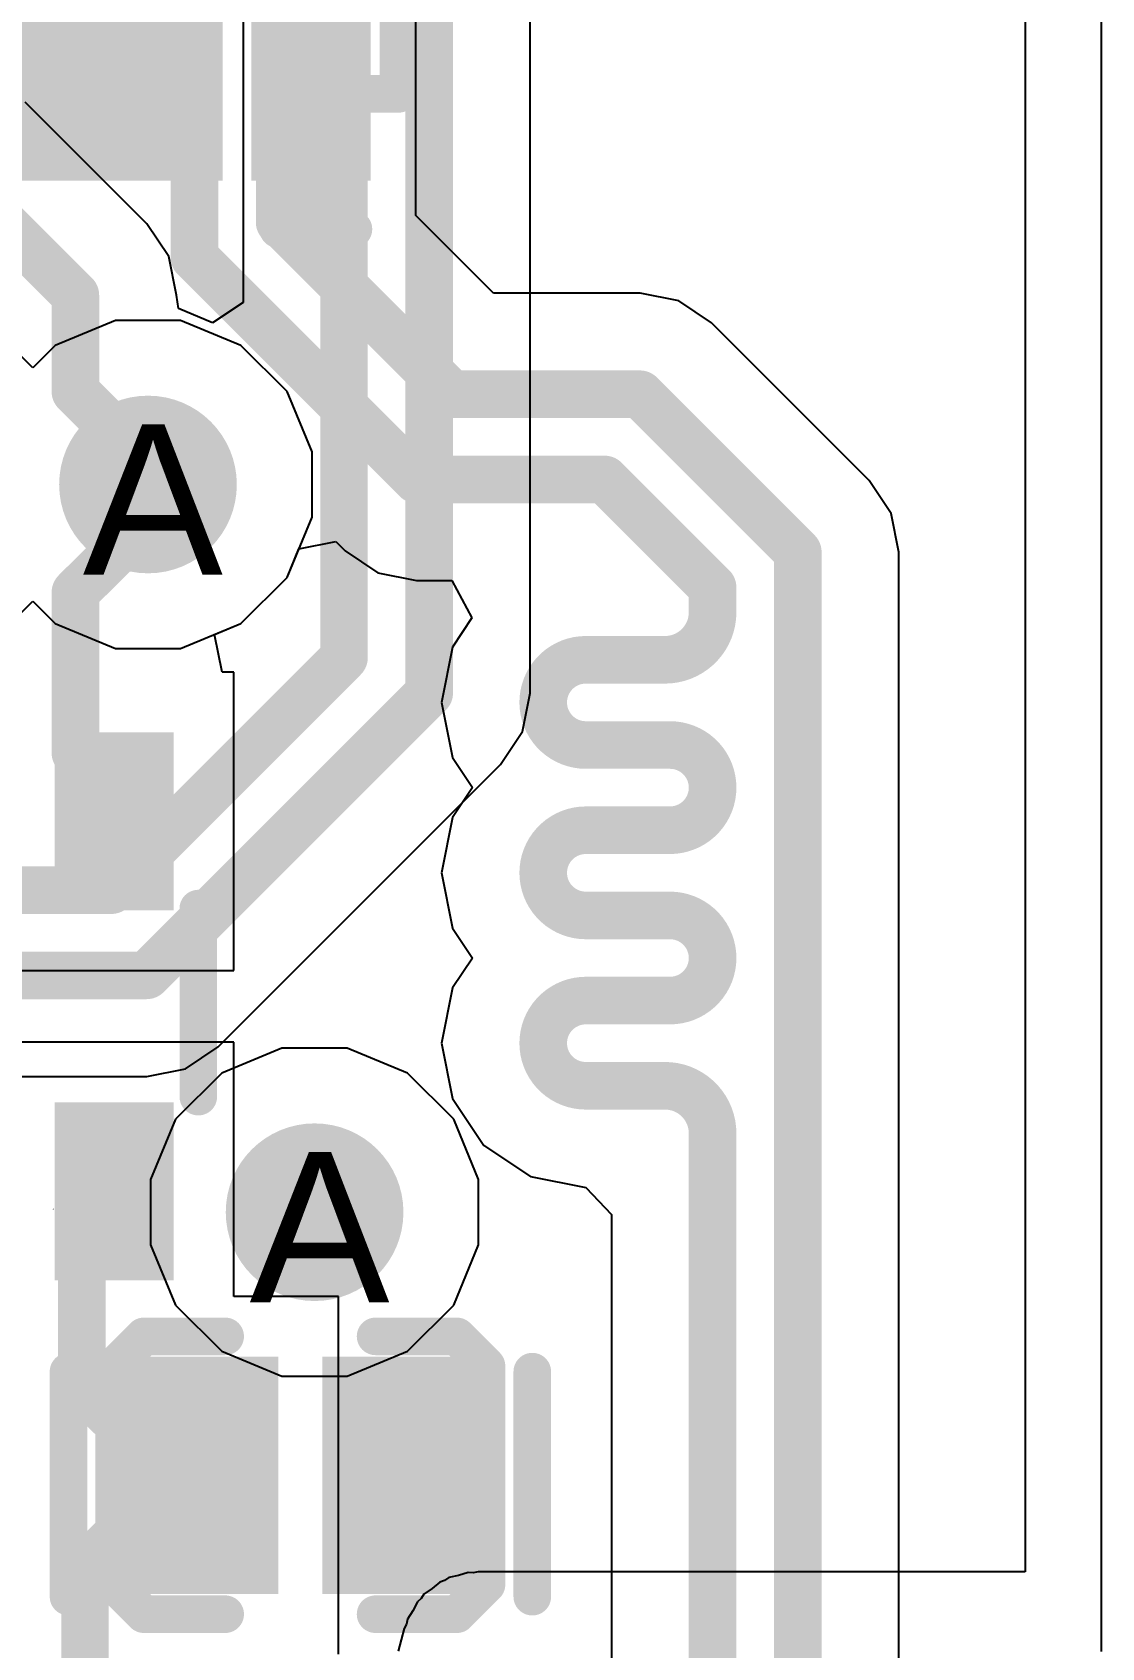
# Model space of a CAD drawing. Header units: inches. Extents: x 0 to 208, y 0 to 213.
# Drawn here: x 2.9786 to 3.1207, y 3.9333 to 4.1481 of the extents above; entities that cross this region are included whole.
import ezdxf

# ---------------------------------------------------------------- set-up
doc = ezdxf.new("R2010")
doc.units = ezdxf.units.IN
doc.header["$MEASUREMENT"] = 0
for name, color, linetype in [('Bottom Layer', 5, 'Continuous'), ('Bottom Overlay', 54, 'Continuous'), ('Bottom Paste', 16, 'Continuous'), ('Bottom Solder', 6, 'Continuous'), ('Drill Drawing', 1, 'Continuous'), ('L2_GND1', 16, 'Continuous'), ('L3_SIG1', 76, 'Continuous'), ('L4_PWR', 90, 'Continuous'), ('L5_GND2', 156, 'Continuous'), ('L6_SIG2', 130, 'Continuous'), ('L7_GND3', 216, 'Continuous'), ('Mechanical 15', 56, 'Continuous'), ('Top Layer', 1, 'Continuous'), ('Via Holes', 16, 'Continuous')]:
    doc.layers.add(name, color=color, linetype=linetype)
doc.styles.add('Arial', font='', dxfattribs={"height": 0.2})
doc.styles.get('Arial').set_extended_font_data('Arial')

# ---------------------------------------------------------------- blocks, each defined once
blk = doc.blocks.new('MCZ1210CH900L2_B_6')
at = {"layer": 'Bottom Layer'}
for points in [[(-0.03445, 0.01673), (-0.01476, 0.01673), (-0.01476, 0.00492), (-0.03445, 0.00492)], [(0.01476, 0.01673), (0.03445, 0.01673), (0.03445, 0.00492), (0.01476, 0.00492)], [(-0.03445, -0.00492), (-0.01476, -0.00492), (-0.01476, -0.01673), (-0.03445, -0.01673)], [(0.01476, -0.00492), (0.03445, -0.00492), (0.03445, -0.01673), (0.01476, -0.01673)]]:
    blk.add_hatch(color=5, dxfattribs=at).paths.add_polyline_path(points)
at = {"layer": 'Bottom Paste'}
for points in [[(-0.03445, 0.01673), (-0.01476, 0.01673), (-0.01476, 0.00492), (-0.03445, 0.00492)], [(0.01476, 0.01673), (0.03445, 0.01673), (0.03445, 0.00492), (0.01476, 0.00492)], [(-0.03445, -0.00492), (-0.01476, -0.00492), (-0.01476, -0.01673), (-0.03445, -0.01673)], [(0.01476, -0.00492), (0.03445, -0.00492), (0.03445, -0.01673), (0.01476, -0.01673)]]:
    blk.add_hatch(color=16, dxfattribs=at).paths.add_polyline_path(points)
at = {"layer": 'Bottom Solder'}
for points in [[(-0.03645, 0.01873), (-0.01276, 0.01873), (-0.01276, 0.00292), (-0.03645, 0.00292)], [(0.01276, 0.01873), (0.03645, 0.01873), (0.03645, 0.00292), (0.01276, 0.00292)], [(-0.03645, -0.00292), (-0.01276, -0.00292), (-0.01276, -0.01873), (-0.03645, -0.01873)], [(0.01276, -0.00292), (0.03645, -0.00292), (0.03645, -0.01873), (0.01276, -0.01873)]]:
    blk.add_hatch(color=6, dxfattribs=at).paths.add_polyline_path(points)
at = {"layer": 'Bottom Overlay'}
for points in [[(0.012, 0.022, 0.005, 0.005, 0), (-0.013, 0.022, 0.005, 0.005, 0)], [(0.012, -0.022, 0.005, 0.005, 0), (-0.013, -0.022, 0.005, 0.005, 0)]]:
    blk.add_lwpolyline(points, format="xyseb", dxfattribs=at)
for points in [[(-0.01425, 0.022, 0.0025, 0.0025, 1), (-0.01175, 0.022, 0.0025, 0.0025, 1)], [(0.01075, 0.022, 0.0025, 0.0025, 1), (0.01325, 0.022, 0.0025, 0.0025, 1)], [(-0.03945, -0.011, 0.0063, 0.0063, 1), (-0.04255, -0.011, 0.0063, 0.0063, 1)], [(-0.04413, -0.011, 0.00315, 0.00315, 1), (-0.04098, -0.011, 0.00315, 0.00315, 1)], [(-0.04102, -0.011, 0.00315, 0.00315, 1), (-0.03787, -0.011, 0.00315, 0.00315, 1)], [(-0.01425, -0.022, 0.0025, 0.0025, 1), (-0.01175, -0.022, 0.0025, 0.0025, 1)], [(0.01075, -0.022, 0.0025, 0.0025, 1), (0.01325, -0.022, 0.0025, 0.0025, 1)]]:
    blk.add_lwpolyline(points, format="xyseb", close=True, dxfattribs=at)
blk = doc.blocks.new('DFN2510_10L__B_60')
at = {"layer": 'Bottom Layer'}
for points in [[(-0.01181, 0.08268), (0.01181, 0.08268), (0.01181, 0.0748), (-0.01181, 0.0748)], [(0.01968, 0.08268), (0.04331, 0.08268), (0.04331, 0.0748), (0.01968, 0.0748)], [(-0.01181, 0.06299), (0.01181, 0.06299), (0.01181, 0.05512), (-0.01181, 0.05512)], [(0.01968, 0.06299), (0.04331, 0.06299), (0.04331, 0.05512), (0.01968, 0.05512)], [(-0.01181, 0.04724), (0.04331, 0.04724), (0.04331, 0.0315), (-0.01181, 0.0315)], [(-0.01181, 0.02362), (0.01181, 0.02362), (0.01181, 0.01575), (-0.01181, 0.01575)], [(0.01968, 0.02362), (0.04331, 0.02362), (0.04331, 0.01575), (0.01968, 0.01575)], [(-0.01181, 0.00394), (0.01181, 0.00394), (0.01181, -0.00394), (-0.01181, -0.00394)], [(0.01968, 0.00394), (0.04331, 0.00394), (0.04331, -0.00394), (0.01968, -0.00394)]]:
    blk.add_hatch(color=5, dxfattribs=at).paths.add_polyline_path(points)
at = {"layer": 'Bottom Paste'}
for points in [[(-0.01181, 0.08268), (0.01181, 0.08268), (0.01181, 0.0748), (-0.01181, 0.0748)], [(0.01968, 0.08268), (0.04331, 0.08268), (0.04331, 0.0748), (0.01968, 0.0748)], [(-0.01181, 0.06299), (0.01181, 0.06299), (0.01181, 0.05512), (-0.01181, 0.05512)], [(0.01968, 0.06299), (0.04331, 0.06299), (0.04331, 0.05512), (0.01968, 0.05512)], [(-0.01181, 0.04724), (0.04331, 0.04724), (0.04331, 0.0315), (-0.01181, 0.0315)], [(-0.01181, 0.02362), (0.01181, 0.02362), (0.01181, 0.01575), (-0.01181, 0.01575)], [(0.01968, 0.02362), (0.04331, 0.02362), (0.04331, 0.01575), (0.01968, 0.01575)], [(-0.01181, 0.00394), (0.01181, 0.00394), (0.01181, -0.00394), (-0.01181, -0.00394)], [(0.01968, 0.00394), (0.04331, 0.00394), (0.04331, -0.00394), (0.01968, -0.00394)]]:
    blk.add_hatch(color=16, dxfattribs=at).paths.add_polyline_path(points)
at = {"layer": 'Bottom Solder'}
for points in [[(-0.01581, 0.08668), (0.01581, 0.08668), (0.01581, 0.0708), (-0.01581, 0.0708)], [(0.01568, 0.08668), (0.04731, 0.08668), (0.04731, 0.0708), (0.01568, 0.0708)], [(-0.01581, 0.06699), (0.01581, 0.06699), (0.01581, 0.05112), (-0.01581, 0.05112)], [(0.01568, 0.06699), (0.04731, 0.06699), (0.04731, 0.05112), (0.01568, 0.05112)], [(-0.01581, 0.05124), (0.04731, 0.05124), (0.04731, 0.0275), (-0.01581, 0.0275)], [(-0.01581, 0.02762), (0.01581, 0.02762), (0.01581, 0.01175), (-0.01581, 0.01175)], [(0.01568, 0.02762), (0.04731, 0.02762), (0.04731, 0.01175), (0.01568, 0.01175)], [(-0.01581, 0.00794), (0.01581, 0.00794), (0.01581, -0.00794), (-0.01581, -0.00794)], [(0.01568, 0.00794), (0.04731, 0.00794), (0.04731, -0.00794), (0.01568, -0.00794)]]:
    blk.add_hatch(color=6, dxfattribs=at).paths.add_polyline_path(points)
at = {"layer": 'Bottom Overlay'}
for points in [[(-0.00425, 0.09037, 0.005, 0.005, 0), (-0.00425, 0.08637, 0.005, 0.005, 0)], [(-0.00425, 0.09037, 0.005, 0.005, 0), (0.03575, 0.09037, 0.005, 0.005, 0)], [(0.03575, 0.09037, 0.005, 0.005, 0), (0.03575, 0.08637, 0.005, 0.005, 0)], [(-0.02225, 0.00437, 0.005, 0.005, 0), (-0.01725, -0.00063, 0.005, 0.005, 0)], [(-0.02225, 0.00437, 0.005, 0.005, 0), (-0.02225, -0.00563, 0.005, 0.005, 0)], [(-0.01725, -0.00063, 0.005, 0.005, 0), (-0.02225, -0.00563, 0.005, 0.005, 0)], [(-0.00425, -0.00763, 0.005, 0.005, 0), (-0.00425, -0.01163, 0.005, 0.005, 0)], [(0.03575, -0.00763, 0.005, 0.005, 0), (0.03575, -0.01163, 0.005, 0.005, 0)], [(-0.00425, -0.01163, 0.005, 0.005, 0), (0.03575, -0.01163, 0.005, 0.005, 0)]]:
    blk.add_lwpolyline(points, format="xyseb", dxfattribs=at)
for points in [[(-0.0055, 0.09037, 0.0025, 0.0025, 1), (-0.003, 0.09037, 0.0025, 0.0025, 1)], [(-0.0055, 0.09037, 0.0025, 0.0025, 1), (-0.003, 0.09037, 0.0025, 0.0025, 1)], [(0.0345, 0.09037, 0.0025, 0.0025, 1), (0.037, 0.09037, 0.0025, 0.0025, 1)], [(0.0345, 0.09037, 0.0025, 0.0025, 1), (0.037, 0.09037, 0.0025, 0.0025, 1)], [(-0.0055, 0.08637, 0.0025, 0.0025, 1), (-0.003, 0.08637, 0.0025, 0.0025, 1)], [(0.0345, 0.08637, 0.0025, 0.0025, 1), (0.037, 0.08637, 0.0025, 0.0025, 1)], [(-0.0235, 0.00437, 0.0025, 0.0025, 1), (-0.021, 0.00437, 0.0025, 0.0025, 1)], [(-0.0235, 0.00437, 0.0025, 0.0025, 1), (-0.021, 0.00437, 0.0025, 0.0025, 1)], [(-0.0185, -0.00063, 0.0025, 0.0025, 1), (-0.016, -0.00063, 0.0025, 0.0025, 1)], [(-0.0185, -0.00063, 0.0025, 0.0025, 1), (-0.016, -0.00063, 0.0025, 0.0025, 1)], [(-0.0235, -0.00563, 0.0025, 0.0025, 1), (-0.021, -0.00563, 0.0025, 0.0025, 1)], [(-0.0235, -0.00563, 0.0025, 0.0025, 1), (-0.021, -0.00563, 0.0025, 0.0025, 1)], [(-0.0055, -0.00763, 0.0025, 0.0025, 1), (-0.003, -0.00763, 0.0025, 0.0025, 1)], [(0.0345, -0.00763, 0.0025, 0.0025, 1), (0.037, -0.00763, 0.0025, 0.0025, 1)], [(-0.0055, -0.01163, 0.0025, 0.0025, 1), (-0.003, -0.01163, 0.0025, 0.0025, 1)], [(-0.0055, -0.01163, 0.0025, 0.0025, 1), (-0.003, -0.01163, 0.0025, 0.0025, 1)], [(0.0345, -0.01163, 0.0025, 0.0025, 1), (0.037, -0.01163, 0.0025, 0.0025, 1)], [(0.0345, -0.01163, 0.0025, 0.0025, 1), (0.037, -0.01163, 0.0025, 0.0025, 1)]]:
    blk.add_lwpolyline(points, format="xyseb", close=True, dxfattribs=at)
blk = doc.blocks.new('DFN1006_2L__B__D____________B_89')
at = {"layer": 'Bottom Layer'}
for points in [[(-0.02067, 0.01378), (-0.00492, 0.01378), (-0.00492, -0.01378), (-0.02067, -0.01378)], [(0.00492, 0.01378), (0.02067, 0.01378), (0.02067, -0.01378), (0.00492, -0.01378)]]:
    blk.add_hatch(color=5, dxfattribs=at).paths.add_polyline_path(points)
at = {"layer": 'Bottom Paste'}
for points in [[(-0.02067, 0.01378), (-0.00492, 0.01378), (-0.00492, -0.01378), (-0.02067, -0.01378)], [(0.00492, 0.01378), (0.02067, 0.01378), (0.02067, -0.01378), (0.00492, -0.01378)]]:
    blk.add_hatch(color=16, dxfattribs=at).paths.add_polyline_path(points)
at = {"layer": 'Bottom Solder'}
for points in [[(-0.02267, 0.01578), (-0.00292, 0.01578), (-0.00292, -0.01578), (-0.02267, -0.01578)], [(0.00292, 0.01578), (0.02267, 0.01578), (0.02267, -0.01578), (0.00292, -0.01578)]]:
    blk.add_hatch(color=6, dxfattribs=at).paths.add_polyline_path(points)
at = {"layer": 'Bottom Overlay'}
for points in [[(-0.0208, 0.01847, 0.005, 0.005, 0), (-0.02474, 0.01453, 0.005, 0.005, 0)], [(-0.01, 0.01847, 0.005, 0.005, 0), (-0.0208, 0.01847, 0.005, 0.005, 0)], [(0.0208, 0.01847, 0.005, 0.005, 0), (0.01, 0.01847, 0.005, 0.005, 0)], [(0.02474, 0.01453, 0.005, 0.005, 0), (0.0208, 0.01847, 0.005, 0.005, 0)], [(-0.03083, 0.01614, 0.005, 0.005, 0), (-0.03083, -0.01378, 0.005, 0.005, 0)], [(0.03082, 0.01614, 0.005, 0.005, 0), (0.03082, -0.01378, 0.005, 0.005, 0)], [(-0.02474, 0.01453, 0.005, 0.005, 0), (-0.02474, -0.01453, 0.005, 0.005, 0)], [(0.02474, 0.01453, 0.005, 0.005, 0), (0.02474, -0.01453, 0.005, 0.005, 0)], [(-0.0208, -0.01847, 0.005, 0.005, 0), (-0.02474, -0.01453, 0.005, 0.005, 0)], [(0.02474, -0.01453, 0.005, 0.005, 0), (0.0208, -0.01847, 0.005, 0.005, 0)], [(-0.01962, -0.01847, 0.005, 0.005, 0), (-0.0208, -0.01847, 0.005, 0.005, 0)], [(-0.01, -0.01847, 0.005, 0.005, 0), (-0.01962, -0.01847, 0.005, 0.005, 0)], [(0.01962, -0.01847, 0.005, 0.005, 0), (0.01, -0.01847, 0.005, 0.005, 0)], [(0.0208, -0.01847, 0.005, 0.005, 0), (0.01962, -0.01847, 0.005, 0.005, 0)]]:
    blk.add_lwpolyline(points, format="xyseb", dxfattribs=at)
for points in [[(-0.02205, 0.01847, 0.0025, 0.0025, 1), (-0.01955, 0.01847, 0.0025, 0.0025, 1)], [(-0.02205, 0.01847, 0.0025, 0.0025, 1), (-0.01955, 0.01847, 0.0025, 0.0025, 1)], [(-0.01125, 0.01847, 0.0025, 0.0025, 1), (-0.00875, 0.01847, 0.0025, 0.0025, 1)], [(0.00875, 0.01847, 0.0025, 0.0025, 1), (0.01125, 0.01847, 0.0025, 0.0025, 1)], [(0.01955, 0.01847, 0.0025, 0.0025, 1), (0.02205, 0.01847, 0.0025, 0.0025, 1)], [(0.01955, 0.01847, 0.0025, 0.0025, 1), (0.02205, 0.01847, 0.0025, 0.0025, 1)], [(-0.03208, 0.01614, 0.0025, 0.0025, 1), (-0.02958, 0.01614, 0.0025, 0.0025, 1)], [(0.02957, 0.01614, 0.0025, 0.0025, 1), (0.03207, 0.01614, 0.0025, 0.0025, 1)], [(-0.02599, 0.01453, 0.0025, 0.0025, 1), (-0.02349, 0.01453, 0.0025, 0.0025, 1)], [(-0.02599, 0.01453, 0.0025, 0.0025, 1), (-0.02349, 0.01453, 0.0025, 0.0025, 1)], [(0.02349, 0.01453, 0.0025, 0.0025, 1), (0.02599, 0.01453, 0.0025, 0.0025, 1)], [(0.02349, 0.01453, 0.0025, 0.0025, 1), (0.02599, 0.01453, 0.0025, 0.0025, 1)], [(-0.03208, -0.01378, 0.0025, 0.0025, 1), (-0.02958, -0.01378, 0.0025, 0.0025, 1)], [(-0.02599, -0.01453, 0.0025, 0.0025, 1), (-0.02349, -0.01453, 0.0025, 0.0025, 1)], [(-0.02599, -0.01453, 0.0025, 0.0025, 1), (-0.02349, -0.01453, 0.0025, 0.0025, 1)], [(0.02349, -0.01453, 0.0025, 0.0025, 1), (0.02599, -0.01453, 0.0025, 0.0025, 1)], [(0.02349, -0.01453, 0.0025, 0.0025, 1), (0.02599, -0.01453, 0.0025, 0.0025, 1)], [(0.02957, -0.01378, 0.0025, 0.0025, 1), (0.03207, -0.01378, 0.0025, 0.0025, 1)], [(-0.02205, -0.01847, 0.0025, 0.0025, 1), (-0.01955, -0.01847, 0.0025, 0.0025, 1)], [(-0.02205, -0.01847, 0.0025, 0.0025, 1), (-0.01955, -0.01847, 0.0025, 0.0025, 1)], [(-0.02087, -0.01847, 0.0025, 0.0025, 1), (-0.01837, -0.01847, 0.0025, 0.0025, 1)], [(-0.02087, -0.01847, 0.0025, 0.0025, 1), (-0.01837, -0.01847, 0.0025, 0.0025, 1)], [(-0.01125, -0.01847, 0.0025, 0.0025, 1), (-0.00875, -0.01847, 0.0025, 0.0025, 1)], [(0.00875, -0.01847, 0.0025, 0.0025, 1), (0.01125, -0.01847, 0.0025, 0.0025, 1)], [(0.01837, -0.01847, 0.0025, 0.0025, 1), (0.02087, -0.01847, 0.0025, 0.0025, 1)], [(0.01837, -0.01847, 0.0025, 0.0025, 1), (0.02087, -0.01847, 0.0025, 0.0025, 1)], [(0.01955, -0.01847, 0.0025, 0.0025, 1), (0.02205, -0.01847, 0.0025, 0.0025, 1)], [(0.01955, -0.01847, 0.0025, 0.0025, 1), (0.02205, -0.01847, 0.0025, 0.0025, 1)]]:
    blk.add_lwpolyline(points, format="xyseb", close=True, dxfattribs=at)
blk = doc.blocks.new('UEA1112C_8HS6_4F_527')
at = {"layer": 'Mechanical 15'}
blk.add_lwpolyline([(0.00001, -0.14852, 0.0001, 0.0001, 0), (-0.00001, -0.14854, 0.0001, 0.0001, 0)], format="xyseb", dxfattribs=at)
for points in [[(-0.00004, -0.14854, 0.00005, 0.00005, 1), (0.00001, -0.14854, 0.00005, 0.00005, 1)], [(-0.00002, -0.14852, 0.00005, 0.00005, 1), (0.00003, -0.14852, 0.00005, 0.00005, 1)]]:
    blk.add_lwpolyline(points, format="xyseb", close=True, dxfattribs=at)

msp = doc.modelspace()

# ---------------------------------------------------------------- hatches: boundary and pattern name
at = {"layer": 'Bottom Layer'}
h = msp.add_hatch(color=5, dxfattribs=at)
edge = h.paths.add_edge_path()
edge.add_arc((2.99394, 4.088), 0.01181, 0, 360)
h = msp.add_hatch(color=5, dxfattribs=at)
edge = h.paths.add_edge_path()
edge.add_arc((3.01609, 3.99124), 0.01181, 0, 360)
at = {"layer": 'L2_GND1'}
h = msp.add_hatch(color=16, dxfattribs=at)
edge = h.paths.add_edge_path()
edge.add_arc((2.99394, 4.088), 0.01181, 0, 360)
h = msp.add_hatch(color=16, dxfattribs=at)
edge = h.paths.add_edge_path()
edge.add_arc((3.01609, 3.99124), 0.01181, 0, 360)
at = {"layer": 'L3_SIG1'}
h = msp.add_hatch(color=76, dxfattribs=at)
edge = h.paths.add_edge_path()
edge.add_arc((2.99394, 4.088), 0.01181, 0, 360)
h = msp.add_hatch(color=76, dxfattribs=at)
edge = h.paths.add_edge_path()
edge.add_arc((3.01609, 3.99124), 0.01181, 0, 360)
at = {"layer": 'L4_PWR'}
h = msp.add_hatch(color=90, dxfattribs=at)
edge = h.paths.add_edge_path()
edge.add_arc((2.99394, 4.088), 0.01181, 0, 360)
h = msp.add_hatch(color=90, dxfattribs=at)
edge = h.paths.add_edge_path()
edge.add_arc((3.01609, 3.99124), 0.01181, 0, 360)
at = {"layer": 'L5_GND2'}
h = msp.add_hatch(color=156, dxfattribs=at)
edge = h.paths.add_edge_path()
edge.add_arc((2.99394, 4.088), 0.01181, 0, 360)
h = msp.add_hatch(color=156, dxfattribs=at)
edge = h.paths.add_edge_path()
edge.add_arc((3.01609, 3.99124), 0.01181, 0, 360)
at = {"layer": 'L6_SIG2'}
h = msp.add_hatch(color=130, dxfattribs=at)
edge = h.paths.add_edge_path()
edge.add_arc((2.99394, 4.088), 0.01181, 0, 360)
h = msp.add_hatch(color=130, dxfattribs=at)
edge = h.paths.add_edge_path()
edge.add_arc((3.01609, 3.99124), 0.01181, 0, 360)
at = {"layer": 'L7_GND3'}
h = msp.add_hatch(color=216, dxfattribs=at)
edge = h.paths.add_edge_path()
edge.add_arc((2.99394, 4.088), 0.01181, 0, 360)
h = msp.add_hatch(color=216, dxfattribs=at)
edge = h.paths.add_edge_path()
edge.add_arc((3.01609, 3.99124), 0.01181, 0, 360)
at = {"layer": 'Top Layer'}
h = msp.add_hatch(color=1, dxfattribs=at)
edge = h.paths.add_edge_path()
edge.add_arc((2.99394, 4.088), 0.01181, 0, 360)
h = msp.add_hatch(color=1, dxfattribs=at)
edge = h.paths.add_edge_path()
edge.add_arc((3.01609, 3.99124), 0.01181, 0, 360)
at = {"layer": 'Via Holes'}
h = msp.add_hatch(color=7, dxfattribs=at)
edge = h.paths.add_edge_path()
edge.add_arc((2.99394, 4.088), 0.00591, 0, 360)
h = msp.add_hatch(color=7, dxfattribs=at)
edge = h.paths.add_edge_path()
edge.add_arc((3.01609, 3.99124), 0.00591, 0, 360)

# ---------------------------------------------------------------- linework, layer by layer
at = {"layer": 'Bottom Layer'}
for p, q in [((3.02956, 4.12375), (3.02956, 4.15387)), ((3.03989, 4.11342), (3.02956, 4.12375)), ((3.05935, 4.11342), (3.03989, 4.11342)), ((3.06449, 4.1124), (3.05935, 4.11342)), ((3.05935, 4.11342), (3.05935, 4.11342)), ((3.06884, 4.10949), (3.06449, 4.1124)), ((3.08982, 4.08852), (3.06884, 4.10949)), ((3.09273, 4.08416), (3.08982, 4.08852)), ((3.08982, 4.08852), (3.08982, 4.08852)), ((3.09375, 4.07902), (3.09273, 4.08416)), ((3.01243, 4.07565), (3.014, 4.07944)), ((3.014, 4.07944), (3.0189, 4.08042)), ((3.0189, 4.08042), (3.02014, 4.07918)), ((3.02014, 4.07918), (3.02014, 4.07918)), ((3.02014, 4.07918), (3.0245, 4.07627)), ((3.09375, 3.92773), (3.09375, 4.07902)), ((3.00629, 4.06951), (3.01243, 4.07565)), ((3.0245, 4.07627), (3.02964, 4.07525)), ((3.02964, 4.07525), (3.02964, 4.07525)), ((3.02964, 4.07525), (3.03432, 4.07525)), ((3.03432, 4.07525), (3.037, 4.07025)), ((3.00278, 4.06806), (3.00629, 4.06951)), ((3.037, 4.07025), (3.03441, 4.06638)), ((3.00378, 4.06306), (3.00278, 4.06806)), ((3.03441, 4.06638), (3.03295, 4.05903)), ((3.00536, 4.06306), (3.00378, 4.06306)), ((3.00536, 4.02337), (3.00536, 4.06306)), ((3.03295, 4.05903), (3.03295, 4.05903)), ((3.03295, 4.05903), (3.03295, 4.05903)), ((3.03295, 4.05903), (3.03295, 4.05903)), ((3.03295, 4.05903), (3.03441, 4.05168)), ((3.03441, 4.05168), (3.03707, 4.0477)), ((3.03707, 4.0477), (3.03441, 4.04372)), ((3.03441, 4.04372), (3.03295, 4.03637)), ((3.03295, 4.03637), (3.03295, 4.03637)), ((3.03295, 4.03637), (3.03295, 4.03637)), ((3.03295, 4.03637), (3.03295, 4.03637)), ((3.03295, 4.03637), (3.03441, 4.02902)), ((3.03441, 4.02902), (3.03707, 4.02504)), ((2.95189, 4.02337), (3.00536, 4.02337)), ((3.03707, 4.02504), (3.03441, 4.02106)), ((3.03441, 4.02106), (3.03295, 4.01371)), ((3.00536, 4.01384), (2.95189, 4.01384)), ((3.00536, 3.98004), (3.00536, 4.01384)), ((3.03295, 4.01371), (3.03295, 4.01371)), ((3.03295, 4.01371), (3.03295, 4.01371)), ((3.03295, 4.01371), (3.03295, 4.01371)), ((3.03295, 4.01371), (3.03441, 4.00636)), ((3.03441, 4.00636), (3.03857, 4.00013)), ((3.03857, 4.00013), (3.0448, 3.99597)), ((3.0448, 3.99597), (3.05215, 3.99451)), ((3.05215, 3.99451), (3.05558, 3.99093)), ((3.05558, 3.99093), (3.05558, 3.91705)), ((3.01928, 3.98004), (3.00536, 3.98004)), ((3.01928, 3.93519), (3.01928, 3.98004)), ((3.01928, 3.93248), (3.01928, 3.93519))]:
    msp.add_line(p, q, dxfattribs=at)
for points in [[(2.99594, 4.14419, 0.00633, 0.00633, 0), (2.99594, 4.15206, 0.00633, 0.00633, 0)], [(3.01562, 4.14419, 0.00633, 0.00633, 0), (3.01562, 4.15206, 0.00633, 0.00633, 0)], [(2.99594, 4.14419, 0.00633, 0.00633, 0), (2.99641, 4.14419, 0.00633, 0.00633, 0)], [(2.99641, 4.13585, 0.00633, 0.00633, 0), (2.99641, 4.14419, 0.00633, 0.00633, 0)], [(3.01515, 4.13584, 0.00633, 0.00633, 0), (3.01515, 4.14419, 0.00633, 0.00633, 0)], [(3.01515, 4.14419, 0.00633, 0.00633, 0), (3.01562, 4.14419, 0.00633, 0.00633, 0)], [(2.99641, 4.13585, 0.00633, 0.00633, 0), (3.00012, 4.13214, 0.00633, 0.00633, 0)], [(3.01145, 4.13214, 0.00633, 0.00633, 0), (3.01515, 4.13584, 0.00633, 0.00633, 0)], [(3.00012, 4.13214, 0.00633, 0.00633, 0), (3.00012, 4.13214, 0.00633, 0.00633, 0)], [(3.00012, 4.11819, 0.00633, 0.00633, 0), (3.00012, 4.13214, 0.00633, 0.00633, 0)], [(3.01145, 4.12288, 0.00633, 0.00633, 0), (3.01145, 4.13214, 0.00633, 0.00633, 0)], [(3.01145, 4.12288, 0.00633, 0.00633, 0), (3.03433, 4.1, 0.00633, 0.00633, 0)], [(3.00012, 4.11819, 0.00633, 0.00633, 0), (3.02964, 4.08867, 0.00633, 0.00633, 0)], [(3.03433, 4.1, 0.00633, 0.00633, 0), (3.05935, 4.1, 0.00633, 0.00633, 0)], [(3.05935, 4.1, 0.00633, 0.00633, 0), (3.08033, 4.07902, 0.00633, 0.00633, 0)], [(3.02964, 4.08867, 0.00633, 0.00633, 0), (3.05466, 4.08867, 0.00633, 0.00633, 0)], [(3.05466, 4.08867, 0.00633, 0.00633, 0), (3.06131, 4.08202, 0.00633, 0.00633, 0)], [(2.99394, 4.08332, 0.00633, 0.00633, 0), (2.99394, 4.088, 0.00633, 0.00633, 0)], [(2.98429, 4.07367, 0.00633, 0.00633, 0), (2.99394, 4.08332, 0.00633, 0.00633, 0)], [(3.06131, 4.08202, 0.00633, 0.00633, 0), (3.069, 4.07433, 0.00633, 0.00633, 0)], [(3.08033, 3.8845, 0.00633, 0.00633, 0), (3.08033, 4.07902, 0.00633, 0.00633, 0)], [(2.98429, 4.05231, 0.00633, 0.00633, 0), (2.98429, 4.07367, 0.00633, 0.00633, 0)], [(3.069, 4.07102, 0.00633, 0.00633, 0), (3.069, 4.07433, 0.00633, 0.00633, 0)], [(3.069, 4.07102, 0.00633, 0.00633, -0.414214), (3.06267, 4.06469, 0.00633, 0.00633, 0)], [(3.04648, 4.05903, 0.00633, 0.00633, -0.414214), (3.05215, 4.06469, 0.00633, 0.00633, 0)], [(3.05215, 4.06469, 0.00633, 0.00633, 0), (3.06267, 4.06469, 0.00633, 0.00633, 0)], [(3.04648, 4.05903, 0.00633, 0.00633, 0), (3.04648, 4.05903, 0.00633, 0.00633, 0)], [(3.05215, 4.05336, 0.00633, 0.00633, -0.414214), (3.04648, 4.05903, 0.00633, 0.00633, 0)], [(2.98429, 4.05231, 0.00633, 0.00633, 0), (2.98945, 4.04715, 0.00633, 0.00633, 0)], [(3.05215, 4.05336, 0.00633, 0.00633, 0), (3.06333, 4.05336, 0.00633, 0.00633, 0)], [(3.06333, 4.05336, 0.00633, 0.00633, -0.414214), (3.069, 4.0477, 0.00633, 0.00633, 0)], [(2.98945, 4.04321, 0.00633, 0.00633, 0), (2.98945, 4.04715, 0.00633, 0.00633, 0)], [(3.069, 4.0477, 0.00633, 0.00633, -0.414214), (3.06333, 4.04203, 0.00633, 0.00633, 0)], [(3.069, 4.0477, 0.00633, 0.00633, 0), (3.069, 4.0477, 0.00633, 0.00633, 0)], [(3.04648, 4.03637, 0.00633, 0.00633, -0.414214), (3.05215, 4.04203, 0.00633, 0.00633, 0)], [(3.05215, 4.04203, 0.00633, 0.00633, 0), (3.06333, 4.04203, 0.00633, 0.00633, 0)], [(3.04648, 4.03637, 0.00633, 0.00633, 0), (3.04648, 4.03637, 0.00633, 0.00633, 0)], [(3.05215, 4.0307, 0.00633, 0.00633, -0.414214), (3.04648, 4.03637, 0.00633, 0.00633, 0)], [(3.05215, 4.0307, 0.00633, 0.00633, 0), (3.06333, 4.0307, 0.00633, 0.00633, 0)], [(3.06333, 4.0307, 0.00633, 0.00633, -0.414214), (3.069, 4.02504, 0.00633, 0.00633, 0)], [(3.069, 4.02504, 0.00633, 0.00633, -0.414214), (3.06333, 4.01938, 0.00633, 0.00633, 0)], [(3.069, 4.02504, 0.00633, 0.00633, 0), (3.069, 4.02504, 0.00633, 0.00633, 0)], [(3.04648, 4.01371, 0.00633, 0.00633, -0.414214), (3.05215, 4.01938, 0.00633, 0.00633, 0)], [(3.05215, 4.01938, 0.00633, 0.00633, 0), (3.06333, 4.01938, 0.00633, 0.00633, 0)], [(3.04648, 4.01371, 0.00633, 0.00633, 0), (3.04648, 4.01371, 0.00633, 0.00633, 0)], [(3.05215, 4.00805, 0.00633, 0.00633, -0.414214), (3.04648, 4.01371, 0.00633, 0.00633, 0)], [(3.05215, 4.00805, 0.00633, 0.00633, 0), (3.06267, 4.00805, 0.00633, 0.00633, 0)], [(3.06267, 4.00805, 0.00633, 0.00633, -0.414214), (3.069, 4.00172, 0.00633, 0.00633, 0)], [(3.069, 3.98975, 0.00633, 0.00633, 0), (3.069, 4.00172, 0.00633, 0.00633, 0)], [(2.98945, 3.99006, 0.00633, 0.00633, 0), (2.98945, 3.994, 0.00633, 0.00633, 0)], [(2.98514, 3.98575, 0.00633, 0.00633, 0), (2.98945, 3.99006, 0.00633, 0.00633, 0)], [(3.069, 3.87981, 0.00633, 0.00633, 0), (3.069, 3.98975, 0.00633, 0.00633, 0)], [(2.98514, 3.96797, 0.00633, 0.00633, 0), (2.98514, 3.98575, 0.00633, 0.00633, 0)], [(2.98514, 3.96797, 0.00633, 0.00633, 0), (2.98884, 3.96426, 0.00633, 0.00633, 0)], [(2.98884, 3.96426, 0.00633, 0.00633, 0), (2.9967, 3.96426, 0.00633, 0.00633, 0)], [(2.9967, 3.96426, 0.00633, 0.00633, 0), (3.00141, 3.95955, 0.00633, 0.00633, 0)], [(3.00141, 3.95626, 0.00633, 0.00633, 0), (3.00141, 3.95955, 0.00633, 0.00633, 0)], [(3.00141, 3.95253, 0.00633, 0.00633, 0), (3.00141, 3.95626, 0.00633, 0.00633, 0)], [(2.9967, 3.94782, 0.00633, 0.00633, 0), (3.00141, 3.95253, 0.00633, 0.00633, 0)], [(2.98557, 3.94411, 0.00633, 0.00633, 0), (2.98928, 3.94782, 0.00633, 0.00633, 0)], [(2.98928, 3.94782, 0.00633, 0.00633, 0), (2.9967, 3.94782, 0.00633, 0.00633, 0)], [(2.98557, 3.91926, 0.00633, 0.00633, 0), (2.98557, 3.94411, 0.00633, 0.00633, 0)]]:
    msp.add_lwpolyline(points, format="xyseb", dxfattribs=at)
for points in [[(2.99436, 4.14419, 0.00316, 0.00316, 1), (2.99752, 4.14419, 0.00316, 0.00316, 1)], [(2.99436, 4.14419, 0.00316, 0.00316, 1), (2.99752, 4.14419, 0.00316, 0.00316, 1)], [(2.99483, 4.14419, 0.00316, 0.00316, 1), (2.99799, 4.14419, 0.00316, 0.00316, 1)], [(2.99483, 4.14419, 0.00316, 0.00316, 1), (2.99799, 4.14419, 0.00316, 0.00316, 1)], [(3.01357, 4.14419, 0.00316, 0.00316, 1), (3.01673, 4.14419, 0.00316, 0.00316, 1)], [(3.01357, 4.14419, 0.00316, 0.00316, 1), (3.01673, 4.14419, 0.00316, 0.00316, 1)], [(3.01404, 4.14419, 0.00316, 0.00316, 1), (3.0172, 4.14419, 0.00316, 0.00316, 1)], [(3.01404, 4.14419, 0.00316, 0.00316, 1), (3.0172, 4.14419, 0.00316, 0.00316, 1)], [(2.99483, 4.13585, 0.00316, 0.00316, 1), (2.99799, 4.13585, 0.00316, 0.00316, 1)], [(2.99483, 4.13585, 0.00316, 0.00316, 1), (2.99799, 4.13585, 0.00316, 0.00316, 1)], [(3.01357, 4.13584, 0.00316, 0.00316, 1), (3.01673, 4.13584, 0.00316, 0.00316, 1)], [(3.01357, 4.13584, 0.00316, 0.00316, 1), (3.01673, 4.13584, 0.00316, 0.00316, 1)], [(2.99853, 4.13214, 0.00316, 0.00316, 1), (3.0017, 4.13214, 0.00316, 0.00316, 1)], [(2.99853, 4.13214, 0.00316, 0.00316, 1), (3.0017, 4.13214, 0.00316, 0.00316, 1)], [(2.99853, 4.13214, 0.00316, 0.00316, 1), (3.0017, 4.13214, 0.00316, 0.00316, 1)], [(2.99853, 4.13214, 0.00316, 0.00316, 1), (3.0017, 4.13214, 0.00316, 0.00316, 1)], [(3.00986, 4.13214, 0.00316, 0.00316, 1), (3.01303, 4.13214, 0.00316, 0.00316, 1)], [(3.00986, 4.13214, 0.00316, 0.00316, 1), (3.01303, 4.13214, 0.00316, 0.00316, 1)], [(3.00986, 4.12288, 0.00316, 0.00316, 1), (3.01303, 4.12288, 0.00316, 0.00316, 1)], [(3.00986, 4.12288, 0.00316, 0.00316, 1), (3.01303, 4.12288, 0.00316, 0.00316, 1)], [(2.99853, 4.11819, 0.00316, 0.00316, 1), (3.0017, 4.11819, 0.00316, 0.00316, 1)], [(2.99853, 4.11819, 0.00316, 0.00316, 1), (3.0017, 4.11819, 0.00316, 0.00316, 1)], [(3.03275, 4.1, 0.00316, 0.00316, 1), (3.03591, 4.1, 0.00316, 0.00316, 1)], [(3.03275, 4.1, 0.00316, 0.00316, 1), (3.03591, 4.1, 0.00316, 0.00316, 1)], [(3.05777, 4.1, 0.00316, 0.00316, 1), (3.06094, 4.1, 0.00316, 0.00316, 1)], [(3.05777, 4.1, 0.00316, 0.00316, 1), (3.06094, 4.1, 0.00316, 0.00316, 1)], [(3.02805, 4.08867, 0.00316, 0.00316, 1), (3.03122, 4.08867, 0.00316, 0.00316, 1)], [(3.02805, 4.08867, 0.00316, 0.00316, 1), (3.03122, 4.08867, 0.00316, 0.00316, 1)], [(3.05308, 4.08867, 0.00316, 0.00316, 1), (3.05624, 4.08867, 0.00316, 0.00316, 1)], [(3.05308, 4.08867, 0.00316, 0.00316, 1), (3.05624, 4.08867, 0.00316, 0.00316, 1)], [(2.99236, 4.088, 0.00316, 0.00316, 1), (2.99552, 4.088, 0.00316, 0.00316, 1)], [(2.99236, 4.08332, 0.00316, 0.00316, 1), (2.99552, 4.08332, 0.00316, 0.00316, 1)], [(2.99236, 4.08332, 0.00316, 0.00316, 1), (2.99552, 4.08332, 0.00316, 0.00316, 1)], [(3.05973, 4.08202, 0.00316, 0.00316, 1), (3.06289, 4.08202, 0.00316, 0.00316, 1)], [(3.05973, 4.08202, 0.00316, 0.00316, 1), (3.06289, 4.08202, 0.00316, 0.00316, 1)], [(3.07875, 4.07902, 0.00316, 0.00316, 1), (3.08191, 4.07902, 0.00316, 0.00316, 1)], [(3.07875, 4.07902, 0.00316, 0.00316, 1), (3.08191, 4.07902, 0.00316, 0.00316, 1)], [(2.98271, 4.07367, 0.00316, 0.00316, 1), (2.98587, 4.07367, 0.00316, 0.00316, 1)], [(2.98271, 4.07367, 0.00316, 0.00316, 1), (2.98587, 4.07367, 0.00316, 0.00316, 1)], [(3.06742, 4.07433, 0.00316, 0.00316, 1), (3.07058, 4.07433, 0.00316, 0.00316, 1)], [(3.06742, 4.07433, 0.00316, 0.00316, 1), (3.07058, 4.07433, 0.00316, 0.00316, 1)], [(3.06742, 4.07102, 0.00316, 0.00316, 1), (3.07058, 4.07102, 0.00316, 0.00316, 1)], [(3.06742, 4.07102, 0.00316, 0.00316, 1), (3.07058, 4.07102, 0.00316, 0.00316, 1)], [(3.05056, 4.06469, 0.00316, 0.00316, 1), (3.05373, 4.06469, 0.00316, 0.00316, 1)], [(3.05056, 4.06469, 0.00316, 0.00316, 1), (3.05373, 4.06469, 0.00316, 0.00316, 1)], [(3.06109, 4.06469, 0.00316, 0.00316, 1), (3.06425, 4.06469, 0.00316, 0.00316, 1)], [(3.06109, 4.06469, 0.00316, 0.00316, 1), (3.06425, 4.06469, 0.00316, 0.00316, 1)], [(3.0449, 4.05903, 0.00316, 0.00316, 1), (3.04806, 4.05903, 0.00316, 0.00316, 1)], [(3.0449, 4.05903, 0.00316, 0.00316, 1), (3.04806, 4.05903, 0.00316, 0.00316, 1)], [(3.0449, 4.05903, 0.00316, 0.00316, 1), (3.04806, 4.05903, 0.00316, 0.00316, 1)], [(3.0449, 4.05903, 0.00316, 0.00316, 1), (3.04806, 4.05903, 0.00316, 0.00316, 1)], [(2.98271, 4.05231, 0.00316, 0.00316, 1), (2.98587, 4.05231, 0.00316, 0.00316, 1)], [(2.98271, 4.05231, 0.00316, 0.00316, 1), (2.98587, 4.05231, 0.00316, 0.00316, 1)], [(3.05056, 4.05336, 0.00316, 0.00316, 1), (3.05373, 4.05336, 0.00316, 0.00316, 1)], [(3.05056, 4.05336, 0.00316, 0.00316, 1), (3.05373, 4.05336, 0.00316, 0.00316, 1)], [(3.06175, 4.05336, 0.00316, 0.00316, 1), (3.06492, 4.05336, 0.00316, 0.00316, 1)], [(3.06175, 4.05336, 0.00316, 0.00316, 1), (3.06492, 4.05336, 0.00316, 0.00316, 1)], [(2.98787, 4.04715, 0.00316, 0.00316, 1), (2.99104, 4.04715, 0.00316, 0.00316, 1)], [(2.98787, 4.04715, 0.00316, 0.00316, 1), (2.99104, 4.04715, 0.00316, 0.00316, 1)], [(3.06742, 4.0477, 0.00316, 0.00316, 1), (3.07058, 4.0477, 0.00316, 0.00316, 1)], [(3.06742, 4.0477, 0.00316, 0.00316, 1), (3.07058, 4.0477, 0.00316, 0.00316, 1)], [(3.06742, 4.0477, 0.00316, 0.00316, 1), (3.07058, 4.0477, 0.00316, 0.00316, 1)], [(3.06742, 4.0477, 0.00316, 0.00316, 1), (3.07058, 4.0477, 0.00316, 0.00316, 1)], [(2.98787, 4.04321, 0.00316, 0.00316, 1), (2.99104, 4.04321, 0.00316, 0.00316, 1)], [(3.05056, 4.04203, 0.00316, 0.00316, 1), (3.05373, 4.04203, 0.00316, 0.00316, 1)], [(3.05056, 4.04203, 0.00316, 0.00316, 1), (3.05373, 4.04203, 0.00316, 0.00316, 1)], [(3.06175, 4.04203, 0.00316, 0.00316, 1), (3.06492, 4.04203, 0.00316, 0.00316, 1)], [(3.06175, 4.04203, 0.00316, 0.00316, 1), (3.06492, 4.04203, 0.00316, 0.00316, 1)], [(3.0449, 4.03637, 0.00316, 0.00316, 1), (3.04806, 4.03637, 0.00316, 0.00316, 1)], [(3.0449, 4.03637, 0.00316, 0.00316, 1), (3.04806, 4.03637, 0.00316, 0.00316, 1)], [(3.0449, 4.03637, 0.00316, 0.00316, 1), (3.04806, 4.03637, 0.00316, 0.00316, 1)], [(3.0449, 4.03637, 0.00316, 0.00316, 1), (3.04806, 4.03637, 0.00316, 0.00316, 1)], [(3.05056, 4.0307, 0.00316, 0.00316, 1), (3.05373, 4.0307, 0.00316, 0.00316, 1)], [(3.05056, 4.0307, 0.00316, 0.00316, 1), (3.05373, 4.0307, 0.00316, 0.00316, 1)], [(3.06175, 4.0307, 0.00316, 0.00316, 1), (3.06492, 4.0307, 0.00316, 0.00316, 1)], [(3.06175, 4.0307, 0.00316, 0.00316, 1), (3.06492, 4.0307, 0.00316, 0.00316, 1)], [(3.06742, 4.02504, 0.00316, 0.00316, 1), (3.07058, 4.02504, 0.00316, 0.00316, 1)], [(3.06742, 4.02504, 0.00316, 0.00316, 1), (3.07058, 4.02504, 0.00316, 0.00316, 1)], [(3.06742, 4.02504, 0.00316, 0.00316, 1), (3.07058, 4.02504, 0.00316, 0.00316, 1)], [(3.06742, 4.02504, 0.00316, 0.00316, 1), (3.07058, 4.02504, 0.00316, 0.00316, 1)], [(3.05056, 4.01938, 0.00316, 0.00316, 1), (3.05373, 4.01938, 0.00316, 0.00316, 1)], [(3.05056, 4.01938, 0.00316, 0.00316, 1), (3.05373, 4.01938, 0.00316, 0.00316, 1)], [(3.06175, 4.01938, 0.00316, 0.00316, 1), (3.06492, 4.01938, 0.00316, 0.00316, 1)], [(3.06175, 4.01938, 0.00316, 0.00316, 1), (3.06492, 4.01938, 0.00316, 0.00316, 1)], [(3.0449, 4.01371, 0.00316, 0.00316, 1), (3.04806, 4.01371, 0.00316, 0.00316, 1)], [(3.0449, 4.01371, 0.00316, 0.00316, 1), (3.04806, 4.01371, 0.00316, 0.00316, 1)], [(3.0449, 4.01371, 0.00316, 0.00316, 1), (3.04806, 4.01371, 0.00316, 0.00316, 1)], [(3.0449, 4.01371, 0.00316, 0.00316, 1), (3.04806, 4.01371, 0.00316, 0.00316, 1)], [(3.05056, 4.00805, 0.00316, 0.00316, 1), (3.05373, 4.00805, 0.00316, 0.00316, 1)], [(3.05056, 4.00805, 0.00316, 0.00316, 1), (3.05373, 4.00805, 0.00316, 0.00316, 1)], [(3.06109, 4.00805, 0.00316, 0.00316, 1), (3.06425, 4.00805, 0.00316, 0.00316, 1)], [(3.06109, 4.00805, 0.00316, 0.00316, 1), (3.06425, 4.00805, 0.00316, 0.00316, 1)], [(3.06742, 4.00172, 0.00316, 0.00316, 1), (3.07058, 4.00172, 0.00316, 0.00316, 1)], [(3.06742, 4.00172, 0.00316, 0.00316, 1), (3.07058, 4.00172, 0.00316, 0.00316, 1)], [(2.98787, 3.994, 0.00316, 0.00316, 1), (2.99104, 3.994, 0.00316, 0.00316, 1)], [(2.98787, 3.99006, 0.00316, 0.00316, 1), (2.99104, 3.99006, 0.00316, 0.00316, 1)], [(2.98787, 3.99006, 0.00316, 0.00316, 1), (2.99104, 3.99006, 0.00316, 0.00316, 1)], [(3.06742, 3.98975, 0.00316, 0.00316, 1), (3.07058, 3.98975, 0.00316, 0.00316, 1)], [(3.06742, 3.98975, 0.00316, 0.00316, 1), (3.07058, 3.98975, 0.00316, 0.00316, 1)], [(2.98355, 3.98575, 0.00316, 0.00316, 1), (2.98672, 3.98575, 0.00316, 0.00316, 1)], [(2.98355, 3.98575, 0.00316, 0.00316, 1), (2.98672, 3.98575, 0.00316, 0.00316, 1)], [(2.98355, 3.96797, 0.00316, 0.00316, 1), (2.98672, 3.96797, 0.00316, 0.00316, 1)], [(2.98355, 3.96797, 0.00316, 0.00316, 1), (2.98672, 3.96797, 0.00316, 0.00316, 1)], [(2.98726, 3.96426, 0.00316, 0.00316, 1), (2.99043, 3.96426, 0.00316, 0.00316, 1)], [(2.98726, 3.96426, 0.00316, 0.00316, 1), (2.99043, 3.96426, 0.00316, 0.00316, 1)], [(2.99512, 3.96426, 0.00316, 0.00316, 1), (2.99828, 3.96426, 0.00316, 0.00316, 1)], [(2.99512, 3.96426, 0.00316, 0.00316, 1), (2.99828, 3.96426, 0.00316, 0.00316, 1)], [(2.99983, 3.95955, 0.00316, 0.00316, 1), (3.00299, 3.95955, 0.00316, 0.00316, 1)], [(2.99983, 3.95955, 0.00316, 0.00316, 1), (3.00299, 3.95955, 0.00316, 0.00316, 1)], [(2.99983, 3.95626, 0.00316, 0.00316, 1), (3.00299, 3.95626, 0.00316, 0.00316, 1)], [(2.99983, 3.95626, 0.00316, 0.00316, 1), (3.00299, 3.95626, 0.00316, 0.00316, 1)], [(2.99983, 3.95253, 0.00316, 0.00316, 1), (3.00299, 3.95253, 0.00316, 0.00316, 1)], [(2.99983, 3.95253, 0.00316, 0.00316, 1), (3.00299, 3.95253, 0.00316, 0.00316, 1)], [(2.9877, 3.94782, 0.00316, 0.00316, 1), (2.99086, 3.94782, 0.00316, 0.00316, 1)], [(2.9877, 3.94782, 0.00316, 0.00316, 1), (2.99086, 3.94782, 0.00316, 0.00316, 1)], [(2.99512, 3.94782, 0.00316, 0.00316, 1), (2.99828, 3.94782, 0.00316, 0.00316, 1)], [(2.99512, 3.94782, 0.00316, 0.00316, 1), (2.99828, 3.94782, 0.00316, 0.00316, 1)], [(2.98399, 3.94411, 0.00316, 0.00316, 1), (2.98715, 3.94411, 0.00316, 0.00316, 1)], [(2.98399, 3.94411, 0.00316, 0.00316, 1), (2.98715, 3.94411, 0.00316, 0.00316, 1)]]:
    msp.add_lwpolyline(points, format="xyseb", close=True, dxfattribs=at)
at = {"layer": 'L2_GND1'}
for p, q in [((2.9896, 4.10981), (2.98158, 4.10649)), ((2.99828, 4.10981), (2.9896, 4.10981)), ((3.00629, 4.10649), (2.99828, 4.10981)), ((2.97863, 4.10353), (2.97567, 4.10649)), ((2.98158, 4.10649), (2.97863, 4.10353)), ((3.01243, 4.10035), (3.00629, 4.10649)), ((3.01575, 4.09234), (3.01243, 4.10035)), ((3.01575, 4.08366), (3.01575, 4.09234)), ((3.01243, 4.07565), (3.01575, 4.08366)), ((3.00629, 4.06951), (3.01243, 4.07565)), ((2.97567, 4.06951), (2.97863, 4.07247)), ((2.97863, 4.07247), (2.98158, 4.06951)), ((2.98158, 4.06951), (2.9896, 4.06619)), ((2.99828, 4.06619), (3.00629, 4.06951)), ((2.9896, 4.06619), (2.99828, 4.06619)), ((3.01175, 4.01305), (3.00374, 4.00973)), ((3.02043, 4.01305), (3.01175, 4.01305)), ((3.02845, 4.00973), (3.02043, 4.01305)), ((3.00374, 4.00973), (2.9976, 4.0036)), ((3.03458, 4.0036), (3.02845, 4.00973)), ((2.9976, 4.0036), (2.99428, 3.99558)), ((3.0379, 3.99558), (3.03458, 4.0036)), ((2.99428, 3.99558), (2.99428, 3.9869)), ((3.0379, 3.9869), (3.0379, 3.99558)), ((2.99428, 3.9869), (2.9976, 3.97889)), ((3.03458, 3.97889), (3.0379, 3.9869)), ((2.9976, 3.97889), (3.00374, 3.97275)), ((3.02845, 3.97275), (3.03458, 3.97889)), ((3.00374, 3.97275), (3.01175, 3.96943)), ((3.02043, 3.96943), (3.02845, 3.97275)), ((3.01175, 3.96943), (3.02043, 3.96943))]:
    msp.add_line(p, q, dxfattribs=at)
at = {"layer": 'L3_SIG1'}
for p, q in [((2.9896, 4.10981), (2.98158, 4.10649)), ((2.99828, 4.10981), (2.9896, 4.10981)), ((3.00629, 4.10649), (2.99828, 4.10981)), ((2.97863, 4.10353), (2.97567, 4.10649)), ((2.98158, 4.10649), (2.97863, 4.10353)), ((3.01243, 4.10035), (3.00629, 4.10649)), ((3.01575, 4.09234), (3.01243, 4.10035)), ((3.01575, 4.08366), (3.01575, 4.09234)), ((3.01243, 4.07565), (3.01575, 4.08366)), ((3.00629, 4.06951), (3.01243, 4.07565)), ((2.97567, 4.06951), (2.97863, 4.07247)), ((2.97863, 4.07247), (2.98158, 4.06951)), ((2.98158, 4.06951), (2.9896, 4.06619)), ((2.99828, 4.06619), (3.00629, 4.06951)), ((2.9896, 4.06619), (2.99828, 4.06619))]:
    msp.add_line(p, q, dxfattribs=at)
at = {"layer": 'L4_PWR'}
for p, q in [((3.11053, 4.27595), (3.11053, 3.94344)), ((3.12072, 3.94344), (3.12072, 4.27595)), ((2.9896, 4.10981), (2.98158, 4.10649)), ((2.99828, 4.10981), (2.9896, 4.10981)), ((3.00629, 4.10649), (2.99828, 4.10981)), ((2.97863, 4.10353), (2.97567, 4.10649)), ((2.98158, 4.10649), (2.97863, 4.10353)), ((3.01243, 4.10035), (3.00629, 4.10649)), ((3.01575, 4.09234), (3.01243, 4.10035)), ((3.01575, 4.08366), (3.01575, 4.09234)), ((3.01243, 4.07565), (3.01575, 4.08366)), ((3.00629, 4.06951), (3.01243, 4.07565)), ((2.97567, 4.06951), (2.97863, 4.07247)), ((2.97863, 4.07247), (2.98158, 4.06951)), ((2.98158, 4.06951), (2.9896, 4.06619)), ((2.99828, 4.06619), (3.00629, 4.06951)), ((2.9896, 4.06619), (2.99828, 4.06619)), ((3.01175, 4.01305), (3.00374, 4.00973)), ((3.02043, 4.01305), (3.01175, 4.01305)), ((3.02845, 4.00973), (3.02043, 4.01305)), ((3.00374, 4.00973), (2.9976, 4.0036)), ((3.03458, 4.0036), (3.02845, 4.00973)), ((2.9976, 4.0036), (2.99428, 3.99558)), ((3.0379, 3.99558), (3.03458, 4.0036)), ((2.99428, 3.99558), (2.99428, 3.9869)), ((3.0379, 3.9869), (3.0379, 3.99558)), ((2.99428, 3.9869), (2.9976, 3.97889)), ((3.03458, 3.97889), (3.0379, 3.9869)), ((2.9976, 3.97889), (3.00374, 3.97275)), ((3.02845, 3.97275), (3.03458, 3.97889)), ((3.00374, 3.97275), (3.01175, 3.96943)), ((3.02043, 3.96943), (3.02845, 3.97275)), ((3.01175, 3.96943), (3.02043, 3.96943)), ((3.03274, 3.94207), (3.03174, 3.94119)), ((3.03338, 3.94229), (3.03274, 3.94207)), ((3.03393, 3.94266), (3.03338, 3.94229)), ((3.03524, 3.94292), (3.03393, 3.94266)), ((3.03651, 3.94335), (3.03524, 3.94292)), ((3.03718, 3.94331), (3.03651, 3.94335)), ((3.03784, 3.94344), (3.03718, 3.94331)), ((3.11053, 3.94344), (3.03784, 3.94344)), ((3.12072, 3.93285), (3.12072, 3.94344)), ((3.02975, 3.93945), (3.02916, 3.93825)), ((3.03025, 3.93989), (3.02975, 3.93945)), ((3.03063, 3.94045), (3.03025, 3.93989)), ((3.03174, 3.94119), (3.03063, 3.94045)), ((3.02842, 3.93714), (3.02829, 3.93648)), ((3.02916, 3.93825), (3.02842, 3.93714)), ((3.02799, 3.93588), (3.02718, 3.93288)), ((3.02829, 3.93648), (3.02799, 3.93588))]:
    msp.add_line(p, q, dxfattribs=at)
at = {"layer": 'L5_GND2'}
for p, q in [((2.9896, 4.10981), (2.98158, 4.10649)), ((2.99828, 4.10981), (2.9896, 4.10981)), ((3.00629, 4.10649), (2.99828, 4.10981)), ((2.97863, 4.10353), (2.97567, 4.10649)), ((2.98158, 4.10649), (2.97863, 4.10353)), ((3.01243, 4.10035), (3.00629, 4.10649)), ((3.01575, 4.09234), (3.01243, 4.10035)), ((3.01575, 4.08366), (3.01575, 4.09234)), ((3.01243, 4.07565), (3.01575, 4.08366)), ((3.00629, 4.06951), (3.01243, 4.07565)), ((2.97567, 4.06951), (2.97863, 4.07247)), ((2.97863, 4.07247), (2.98158, 4.06951)), ((2.98158, 4.06951), (2.9896, 4.06619)), ((2.99828, 4.06619), (3.00629, 4.06951)), ((2.9896, 4.06619), (2.99828, 4.06619))]:
    msp.add_line(p, q, dxfattribs=at)
at = {"layer": 'L6_SIG2'}
for p, q in [((2.9896, 4.10981), (2.98158, 4.10649)), ((2.99828, 4.10981), (2.9896, 4.10981)), ((3.00629, 4.10649), (2.99828, 4.10981)), ((2.97863, 4.10353), (2.97567, 4.10649)), ((2.98158, 4.10649), (2.97863, 4.10353)), ((3.01243, 4.10035), (3.00629, 4.10649)), ((3.01575, 4.09234), (3.01243, 4.10035)), ((3.01575, 4.08366), (3.01575, 4.09234)), ((3.01243, 4.07565), (3.01575, 4.08366)), ((3.00629, 4.06951), (3.01243, 4.07565)), ((2.97567, 4.06951), (2.97863, 4.07247)), ((2.97863, 4.07247), (2.98158, 4.06951)), ((2.98158, 4.06951), (2.9896, 4.06619)), ((2.99828, 4.06619), (3.00629, 4.06951)), ((2.9896, 4.06619), (2.99828, 4.06619))]:
    msp.add_line(p, q, dxfattribs=at)
at = {"layer": 'L7_GND3'}
for p, q in [((2.9896, 4.10981), (2.98158, 4.10649)), ((2.99828, 4.10981), (2.9896, 4.10981)), ((3.00629, 4.10649), (2.99828, 4.10981)), ((2.97863, 4.10353), (2.97567, 4.10649)), ((2.98158, 4.10649), (2.97863, 4.10353)), ((3.01243, 4.10035), (3.00629, 4.10649)), ((3.01575, 4.09234), (3.01243, 4.10035)), ((3.01575, 4.08366), (3.01575, 4.09234)), ((3.01243, 4.07565), (3.01575, 4.08366)), ((3.00629, 4.06951), (3.01243, 4.07565)), ((2.97567, 4.06951), (2.97863, 4.07247)), ((2.97863, 4.07247), (2.98158, 4.06951)), ((2.98158, 4.06951), (2.9896, 4.06619)), ((2.99828, 4.06619), (3.00629, 4.06951)), ((2.9896, 4.06619), (2.99828, 4.06619))]:
    msp.add_line(p, q, dxfattribs=at)
at = {"layer": 'Top Layer'}
for p, q in [((3.04475, 4.06027), (3.04475, 4.20879)), ((3.00658, 4.19854), (3.00658, 4.11219)), ((2.99378, 4.12267), (2.97763, 4.13882)), ((2.99669, 4.11831), (2.99378, 4.12267)), ((2.99378, 4.12267), (2.99378, 4.12267)), ((2.99771, 4.11318), (2.99669, 4.11831)), ((2.99801, 4.11142), (2.99771, 4.11318)), ((3.00253, 4.10949), (2.99801, 4.11142)), ((3.00658, 4.11219), (3.00253, 4.10949)), ((3.04373, 4.05514), (3.04475, 4.06027)), ((3.04475, 4.06027), (3.04475, 4.06027)), ((3.04082, 4.05078), (3.04373, 4.05514)), ((3.00327, 4.01323), (3.04082, 4.05078)), ((3.04082, 4.05078), (3.04082, 4.05078)), ((2.99892, 4.01032), (3.00327, 4.01323)), ((2.99378, 4.0093), (2.99892, 4.01032)), ((2.91129, 4.0093), (2.99378, 4.0093)), ((2.99378, 4.0093), (2.99378, 4.0093))]:
    msp.add_line(p, q, dxfattribs=at)
for points in [[(3.03133, 4.06027, 0.00633, 0.00633, 0), (3.03133, 4.20879, 0.00633, 0.00633, 0)], [(3.02, 4.06497, 0.00633, 0.00633, 0), (3.02, 4.2041, 0.00633, 0.00633, 0)], [(2.96814, 4.12933, 0.00633, 0.00633, 0), (2.98429, 4.11318, 0.00633, 0.00633, 0)], [(2.98429, 4.10035, 0.00633, 0.00633, 0), (2.98429, 4.11318, 0.00633, 0.00633, 0)], [(2.98429, 4.10035, 0.00633, 0.00633, 0), (2.99394, 4.09071, 0.00633, 0.00633, 0)], [(2.99394, 4.088, 0.00633, 0.00633, 0), (2.99394, 4.09071, 0.00633, 0.00633, 0)], [(2.98909, 4.03406, 0.00633, 0.00633, 0), (3.02, 4.06497, 0.00633, 0.00633, 0)], [(2.99378, 4.02273, 0.00633, 0.00633, 0), (3.03133, 4.06027, 0.00633, 0.00633, 0)], [(2.90103, 4.03406, 0.00633, 0.00633, 0), (2.98909, 4.03406, 0.00633, 0.00633, 0)], [(2.90573, 4.02273, 0.00633, 0.00633, 0), (2.99378, 4.02273, 0.00633, 0.00633, 0)]]:
    msp.add_lwpolyline(points, format="xyseb", dxfattribs=at)
for points in [[(2.98271, 4.11318, 0.00316, 0.00316, 1), (2.98587, 4.11318, 0.00316, 0.00316, 1)], [(2.98271, 4.11318, 0.00316, 0.00316, 1), (2.98587, 4.11318, 0.00316, 0.00316, 1)], [(2.98271, 4.10035, 0.00316, 0.00316, 1), (2.98587, 4.10035, 0.00316, 0.00316, 1)], [(2.98271, 4.10035, 0.00316, 0.00316, 1), (2.98587, 4.10035, 0.00316, 0.00316, 1)], [(2.99236, 4.09071, 0.00316, 0.00316, 1), (2.99552, 4.09071, 0.00316, 0.00316, 1)], [(2.99236, 4.09071, 0.00316, 0.00316, 1), (2.99552, 4.09071, 0.00316, 0.00316, 1)], [(2.99236, 4.088, 0.00316, 0.00316, 1), (2.99552, 4.088, 0.00316, 0.00316, 1)], [(3.01842, 4.06497, 0.00316, 0.00316, 1), (3.02158, 4.06497, 0.00316, 0.00316, 1)], [(3.01842, 4.06497, 0.00316, 0.00316, 1), (3.02158, 4.06497, 0.00316, 0.00316, 1)], [(3.02975, 4.06027, 0.00316, 0.00316, 1), (3.03291, 4.06027, 0.00316, 0.00316, 1)], [(3.02975, 4.06027, 0.00316, 0.00316, 1), (3.03291, 4.06027, 0.00316, 0.00316, 1)], [(2.98751, 4.03406, 0.00316, 0.00316, 1), (2.99067, 4.03406, 0.00316, 0.00316, 1)], [(2.98751, 4.03406, 0.00316, 0.00316, 1), (2.99067, 4.03406, 0.00316, 0.00316, 1)], [(2.9922, 4.02273, 0.00316, 0.00316, 1), (2.99536, 4.02273, 0.00316, 0.00316, 1)], [(2.9922, 4.02273, 0.00316, 0.00316, 1), (2.99536, 4.02273, 0.00316, 0.00316, 1)]]:
    msp.add_lwpolyline(points, format="xyseb", close=True, dxfattribs=at)

# ---------------------------------------------------------------- block references
for name, p, rotation in [('UEA1112C_8HS6_4F_527', (2.98134, 3.84311), 180), ('DFN2510_10L__B_60', (3.01562, 4.14419), 90), ('MCZ1210CH900L2_B_6', (2.97863, 4.01861), 270), ('DFN1006_2L__B__D____________B_89', (3.0142, 3.95626), 180)]:
    msp.add_blockref(name, p, dxfattribs=dict(rotation=rotation))

# ---------------------------------------------------------------- texts
at = {"layer": 'Drill Drawing', "style": 'Arial'}
for p in [(2.98527, 4.076), (3.00743, 3.97924)]:
    msp.add_text('A', height=0.02, dxfattribs=at).set_placement(p)

doc.saveas('drawing.dxf')
